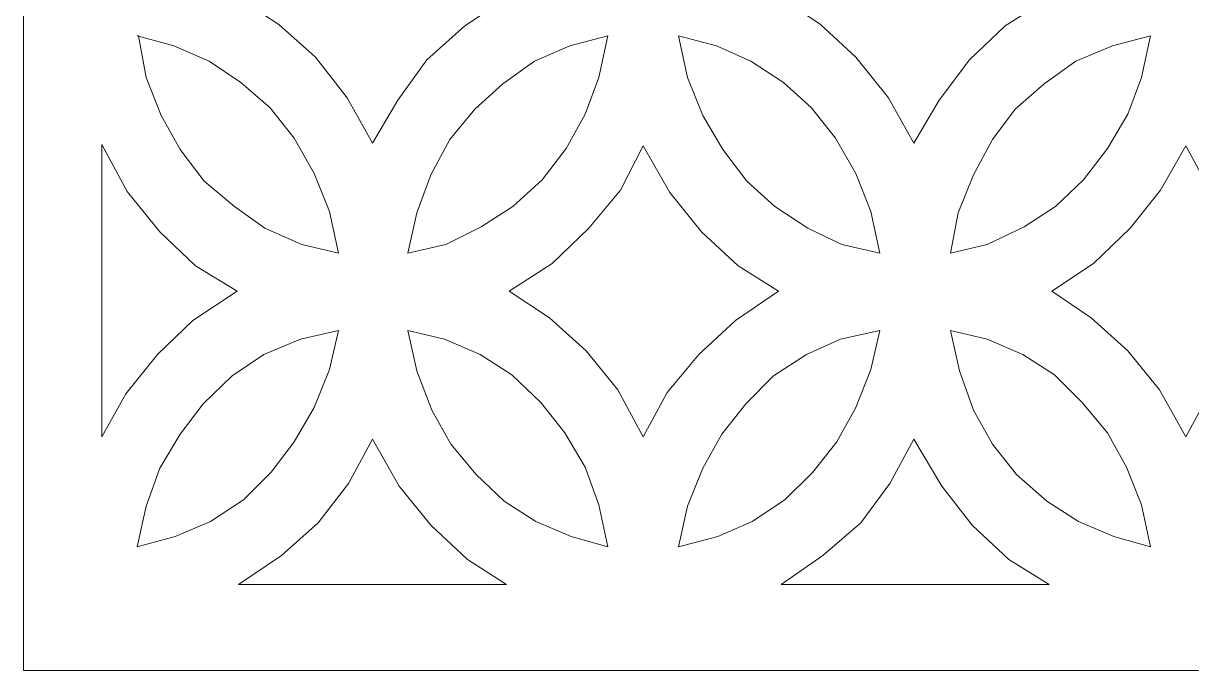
# Model space of a CAD drawing. Header units: centimetres. Extents: x -8.5 to 3.4, y -9.6 to 14.
# Drawn here: x -8.51 to -2.57, y -9.64 to -6.35 of the extents above; entities that cross this region are included whole.
import ezdxf

# ---------------------------------------------------------------- set-up
doc = ezdxf.new("R2010")
doc.units = ezdxf.units.CM
doc.header["$MEASUREMENT"] = 0

msp = doc.modelspace()

# ---------------------------------------------------------------- linework, layer by layer
at = {"lineweight": 9}
for points, knots in [([(3.36269, -9.6414), (3.36269, -9.6414), (-8.50741, -9.6414), (-8.50741, -9.6414), (-8.50741, -9.6414), (-8.50741, -9.6414), (-8.50741, 1.6757), (-8.50741, 1.6757), (-8.50741, 1.6757), (-8.50741, 1.6757), (3.36912, 1.6757), (3.36912, 1.6757)], [0, 0, 0, 0, 0.25, 0.25, 0.25, 0.25, 0.5, 0.5, 0.5, 0.5, 1, 1, 1, 1]), ([(-6.05108, -6.22055), (-6.05108, -6.22055), (-6.26328, -6.36201), (-6.26328, -6.36201), (-6.26328, -6.36201), (-6.26328, -6.36201), (-6.45618, -6.53563), (-6.45618, -6.53563), (-6.45618, -6.53563), (-6.45618, -6.53563), (-6.60408, -6.74137), (-6.60408, -6.74137), (-6.60408, -6.74137), (-6.60408, -6.74137), (-6.73268, -6.96002), (-6.73268, -6.96002), (-6.73268, -6.96002), (-6.73268, -6.96002), (-6.86128, -6.72851), (-6.86128, -6.72851), (-6.86128, -6.72851), (-6.86128, -6.72851), (-7.02204, -6.52277), (-7.02204, -6.52277), (-7.02204, -6.52277), (-7.02204, -6.52277), (-7.20851, -6.35558), (-7.20851, -6.35558), (-7.20851, -6.35558), (-7.20851, -6.35558), (-7.41428, -6.22055), (-7.41428, -6.22055), (-7.41428, -6.22055), (-7.41428, -6.22055), (-7.19565, -6.07909), (-7.19565, -6.07909), (-7.19565, -6.07909), (-7.19565, -6.07909), (-7.00918, -5.90547), (-7.00918, -5.90547), (-7.00918, -5.90547), (-7.00918, -5.90547), (-6.85485, -5.6997), (-6.85485, -5.6997), (-6.85485, -5.6997), (-6.85485, -5.6997), (-6.73268, -5.48108), (-6.73268, -5.48108), (-6.73268, -5.48108), (-6.73268, -5.48108), (-6.59765, -5.71257), (-6.59765, -5.71257), (-6.59765, -5.71257), (-6.59765, -5.71257), (-6.43689, -5.91833), (-6.43689, -5.91833), (-6.43689, -5.91833), (-6.43689, -5.91833), (-6.25042, -6.08551), (-6.25042, -6.08551), (-6.25042, -6.08551), (-6.25042, -6.08551), (-6.05108, -6.22055), (-6.05108, -6.22055)], [0, 0, 0, 0, 0.0588235, 0.0588235, 0.0588235, 0.0588235, 0.1176471, 0.1176471, 0.1176471, 0.1176471, 0.1764706, 0.1764706, 0.1764706, 0.1764706, 0.2352941, 0.2352941, 0.2352941, 0.2352941, 0.2941176, 0.2941176, 0.2941176, 0.2941176, 0.3529412, 0.3529412, 0.3529412, 0.3529412, 0.4117647, 0.4117647, 0.4117647, 0.4117647, 0.4705882, 0.4705882, 0.4705882, 0.4705882, 0.5294118, 0.5294118, 0.5294118, 0.5294118, 0.5882353, 0.5882353, 0.5882353, 0.5882353, 0.6470588, 0.6470588, 0.6470588, 0.6470588, 0.7058824, 0.7058824, 0.7058824, 0.7058824, 0.7647059, 0.7647059, 0.7647059, 0.7647059, 0.8235294, 0.8235294, 0.8235294, 0.8235294, 0.8823529, 0.8823529, 0.8823529, 0.8823529, 1, 1, 1, 1]), ([(-3.29254, -6.22055), (-3.29254, -6.22055), (-3.51759, -6.36201), (-3.51759, -6.36201), (-3.51759, -6.36201), (-3.51759, -6.36201), (-3.69764, -6.53563), (-3.69764, -6.53563), (-3.69764, -6.53563), (-3.69764, -6.53563), (-3.85196, -6.74137), (-3.85196, -6.74137), (-3.85196, -6.74137), (-3.85196, -6.74137), (-3.98057, -6.96002), (-3.98057, -6.96002), (-3.98057, -6.96002), (-3.98057, -6.96002), (-4.10917, -6.72851), (-4.10917, -6.72851), (-4.10917, -6.72851), (-4.10917, -6.72851), (-4.27635, -6.52277), (-4.27635, -6.52277), (-4.27635, -6.52277), (-4.27635, -6.52277), (-4.4564, -6.35558), (-4.4564, -6.35558), (-4.4564, -6.35558), (-4.4564, -6.35558), (-4.65573, -6.22055), (-4.65573, -6.22055), (-4.65573, -6.22055), (-4.65573, -6.22055), (-4.44354, -6.07909), (-4.44354, -6.07909), (-4.44354, -6.07909), (-4.44354, -6.07909), (-4.25063, -5.90547), (-4.25063, -5.90547), (-4.25063, -5.90547), (-4.25063, -5.90547), (-4.10274, -5.6997), (-4.10274, -5.6997), (-4.10274, -5.6997), (-4.10274, -5.6997), (-3.98057, -5.48108), (-3.98057, -5.48108), (-3.98057, -5.48108), (-3.98057, -5.48108), (-3.8391, -5.71257), (-3.8391, -5.71257), (-3.8391, -5.71257), (-3.8391, -5.71257), (-3.68478, -5.91833), (-3.68478, -5.91833), (-3.68478, -5.91833), (-3.68478, -5.91833), (-3.50473, -6.08551), (-3.50473, -6.08551), (-3.50473, -6.08551), (-3.50473, -6.08551), (-3.29254, -6.22055), (-3.29254, -6.22055)], [0, 0, 0, 0, 0.0588235, 0.0588235, 0.0588235, 0.0588235, 0.1176471, 0.1176471, 0.1176471, 0.1176471, 0.1764706, 0.1764706, 0.1764706, 0.1764706, 0.2352941, 0.2352941, 0.2352941, 0.2352941, 0.2941176, 0.2941176, 0.2941176, 0.2941176, 0.3529412, 0.3529412, 0.3529412, 0.3529412, 0.4117647, 0.4117647, 0.4117647, 0.4117647, 0.4705882, 0.4705882, 0.4705882, 0.4705882, 0.5294118, 0.5294118, 0.5294118, 0.5294118, 0.5882353, 0.5882353, 0.5882353, 0.5882353, 0.6470588, 0.6470588, 0.6470588, 0.6470588, 0.7058824, 0.7058824, 0.7058824, 0.7058824, 0.7647059, 0.7647059, 0.7647059, 0.7647059, 0.8235294, 0.8235294, 0.8235294, 0.8235294, 0.8823529, 0.8823529, 0.8823529, 0.8823529, 1, 1, 1, 1]), ([(-7.92226, -6.41346), (-7.92226, -6.41346), (-7.88368, -6.62565), (-7.88368, -6.62565), (-7.88368, -6.62565), (-7.88368, -6.62565), (-7.80652, -6.81856), (-7.80652, -6.81856), (-7.80652, -6.81856), (-7.80652, -6.81856), (-7.71007, -6.99217), (-7.71007, -6.99217), (-7.71007, -6.99217), (-7.71007, -6.99217), (-7.58789, -7.15293), (-7.58789, -7.15293), (-7.58789, -7.15293), (-7.58789, -7.15293), (-7.43357, -7.28153), (-7.43357, -7.28153), (-7.43357, -7.28153), (-7.43357, -7.28153), (-7.27924, -7.39084), (-7.27924, -7.39084), (-7.27924, -7.39084), (-7.27924, -7.39084), (-7.09277, -7.47443), (-7.09277, -7.47443), (-7.09277, -7.47443), (-7.09277, -7.47443), (-6.9063, -7.51944), (-6.9063, -7.51944), (-6.9063, -7.51944), (-6.9063, -7.51944), (-6.95131, -7.30725), (-6.95131, -7.30725), (-6.95131, -7.30725), (-6.95131, -7.30725), (-7.02847, -7.11434), (-7.02847, -7.11434), (-7.02847, -7.11434), (-7.02847, -7.11434), (-7.13135, -6.9343), (-7.13135, -6.9343), (-7.13135, -6.9343), (-7.13135, -6.9343), (-7.25353, -6.77995), (-7.25353, -6.77995), (-7.25353, -6.77995), (-7.25353, -6.77995), (-7.40142, -6.65137), (-7.40142, -6.65137), (-7.40142, -6.65137), (-7.40142, -6.65137), (-7.56217, -6.54206), (-7.56217, -6.54206), (-7.56217, -6.54206), (-7.56217, -6.54206), (-7.74222, -6.4649), (-7.74222, -6.4649), (-7.74222, -6.4649), (-7.74222, -6.4649), (-7.92869, -6.41346), (-7.92869, -6.41346), (-7.92869, -6.41346), (-7.92869, -6.41346), (-7.92226, -6.41346), (-7.92226, -6.41346)], [0, 0, 0, 0, 0.0555556, 0.0555556, 0.0555556, 0.0555556, 0.1111111, 0.1111111, 0.1111111, 0.1111111, 0.1666667, 0.1666667, 0.1666667, 0.1666667, 0.2222222, 0.2222222, 0.2222222, 0.2222222, 0.2777778, 0.2777778, 0.2777778, 0.2777778, 0.3333333, 0.3333333, 0.3333333, 0.3333333, 0.3888889, 0.3888889, 0.3888889, 0.3888889, 0.4444444, 0.4444444, 0.4444444, 0.4444444, 0.5, 0.5, 0.5, 0.5, 0.5555556, 0.5555556, 0.5555556, 0.5555556, 0.6111111, 0.6111111, 0.6111111, 0.6111111, 0.6666667, 0.6666667, 0.6666667, 0.6666667, 0.7222222, 0.7222222, 0.7222222, 0.7222222, 0.7777778, 0.7777778, 0.7777778, 0.7777778, 0.8333333, 0.8333333, 0.8333333, 0.8333333, 0.8888889, 0.8888889, 0.8888889, 0.8888889, 1, 1, 1, 1]), ([(-5.53667, -6.41346), (-5.53667, -6.41346), (-5.72957, -6.4649), (-5.72957, -6.4649), (-5.72957, -6.4649), (-5.72957, -6.4649), (-5.90962, -6.54206), (-5.90962, -6.54206), (-5.90962, -6.54206), (-5.90962, -6.54206), (-6.07037, -6.6578), (-6.07037, -6.6578), (-6.07037, -6.6578), (-6.07037, -6.6578), (-6.21184, -6.78641), (-6.21184, -6.78641), (-6.21184, -6.78641), (-6.21184, -6.78641), (-6.34044, -6.94073), (-6.34044, -6.94073), (-6.34044, -6.94073), (-6.34044, -6.94073), (-6.43689, -7.12077), (-6.43689, -7.12077), (-6.43689, -7.12077), (-6.43689, -7.12077), (-6.50762, -7.31368), (-6.50762, -7.31368), (-6.50762, -7.31368), (-6.50762, -7.31368), (-6.55264, -7.51944), (-6.55264, -7.51944), (-6.55264, -7.51944), (-6.55264, -7.51944), (-6.35973, -7.47443), (-6.35973, -7.47443), (-6.35973, -7.47443), (-6.35973, -7.47443), (-6.17969, -7.38441), (-6.17969, -7.38441), (-6.17969, -7.38441), (-6.17969, -7.38441), (-6.01893, -7.28153), (-6.01893, -7.28153), (-6.01893, -7.28153), (-6.01893, -7.28153), (-5.87104, -7.14649), (-5.87104, -7.14649), (-5.87104, -7.14649), (-5.87104, -7.14649), (-5.74886, -6.98574), (-5.74886, -6.98574), (-5.74886, -6.98574), (-5.74886, -6.98574), (-5.65241, -6.81212), (-5.65241, -6.81212), (-5.65241, -6.81212), (-5.65241, -6.81212), (-5.58168, -6.62565), (-5.58168, -6.62565), (-5.58168, -6.62565), (-5.58168, -6.62565), (-5.53667, -6.41346), (-5.53667, -6.41346)], [0, 0, 0, 0, 0.0588235, 0.0588235, 0.0588235, 0.0588235, 0.1176471, 0.1176471, 0.1176471, 0.1176471, 0.1764706, 0.1764706, 0.1764706, 0.1764706, 0.2352941, 0.2352941, 0.2352941, 0.2352941, 0.2941176, 0.2941176, 0.2941176, 0.2941176, 0.3529412, 0.3529412, 0.3529412, 0.3529412, 0.4117647, 0.4117647, 0.4117647, 0.4117647, 0.4705882, 0.4705882, 0.4705882, 0.4705882, 0.5294118, 0.5294118, 0.5294118, 0.5294118, 0.5882353, 0.5882353, 0.5882353, 0.5882353, 0.6470588, 0.6470588, 0.6470588, 0.6470588, 0.7058824, 0.7058824, 0.7058824, 0.7058824, 0.7647059, 0.7647059, 0.7647059, 0.7647059, 0.8235294, 0.8235294, 0.8235294, 0.8235294, 0.8823529, 0.8823529, 0.8823529, 0.8823529, 1, 1, 1, 1]), ([(-5.17658, -6.41346), (-5.17658, -6.41346), (-5.13157, -6.62565), (-5.13157, -6.62565), (-5.13157, -6.62565), (-5.13157, -6.62565), (-5.05441, -6.81856), (-5.05441, -6.81856), (-5.05441, -6.81856), (-5.05441, -6.81856), (-4.95152, -6.99217), (-4.95152, -6.99217), (-4.95152, -6.99217), (-4.95152, -6.99217), (-4.82935, -7.15293), (-4.82935, -7.15293), (-4.82935, -7.15293), (-4.82935, -7.15293), (-4.68789, -7.28153), (-4.68789, -7.28153), (-4.68789, -7.28153), (-4.68789, -7.28153), (-4.5207, -7.39084), (-4.5207, -7.39084), (-4.5207, -7.39084), (-4.5207, -7.39084), (-4.34709, -7.47443), (-4.34709, -7.47443), (-4.34709, -7.47443), (-4.34709, -7.47443), (-4.15418, -7.51944), (-4.15418, -7.51944), (-4.15418, -7.51944), (-4.15418, -7.51944), (-4.19919, -7.30725), (-4.19919, -7.30725), (-4.19919, -7.30725), (-4.19919, -7.30725), (-4.27635, -7.11434), (-4.27635, -7.11434), (-4.27635, -7.11434), (-4.27635, -7.11434), (-4.37924, -6.9343), (-4.37924, -6.9343), (-4.37924, -6.9343), (-4.37924, -6.9343), (-4.50141, -6.77995), (-4.50141, -6.77995), (-4.50141, -6.77995), (-4.50141, -6.77995), (-4.64287, -6.65137), (-4.64287, -6.65137), (-4.64287, -6.65137), (-4.64287, -6.65137), (-4.81006, -6.54206), (-4.81006, -6.54206), (-4.81006, -6.54206), (-4.81006, -6.54206), (-4.98367, -6.4649), (-4.98367, -6.4649), (-4.98367, -6.4649), (-4.98367, -6.4649), (-5.17658, -6.41346), (-5.17658, -6.41346)], [0, 0, 0, 0, 0.0588235, 0.0588235, 0.0588235, 0.0588235, 0.1176471, 0.1176471, 0.1176471, 0.1176471, 0.1764706, 0.1764706, 0.1764706, 0.1764706, 0.2352941, 0.2352941, 0.2352941, 0.2352941, 0.2941176, 0.2941176, 0.2941176, 0.2941176, 0.3529412, 0.3529412, 0.3529412, 0.3529412, 0.4117647, 0.4117647, 0.4117647, 0.4117647, 0.4705882, 0.4705882, 0.4705882, 0.4705882, 0.5294118, 0.5294118, 0.5294118, 0.5294118, 0.5882353, 0.5882353, 0.5882353, 0.5882353, 0.6470588, 0.6470588, 0.6470588, 0.6470588, 0.7058824, 0.7058824, 0.7058824, 0.7058824, 0.7647059, 0.7647059, 0.7647059, 0.7647059, 0.8235294, 0.8235294, 0.8235294, 0.8235294, 0.8823529, 0.8823529, 0.8823529, 0.8823529, 1, 1, 1, 1]), ([(-2.77812, -6.41346), (-2.77812, -6.41346), (-2.97103, -6.4649), (-2.97103, -6.4649), (-2.97103, -6.4649), (-2.97103, -6.4649), (-3.15751, -6.54206), (-3.15751, -6.54206), (-3.15751, -6.54206), (-3.15751, -6.54206), (-3.31826, -6.6578), (-3.31826, -6.6578), (-3.31826, -6.6578), (-3.31826, -6.6578), (-3.46615, -6.78641), (-3.46615, -6.78641), (-3.46615, -6.78641), (-3.46615, -6.78641), (-3.5819, -6.94073), (-3.5819, -6.94073), (-3.5819, -6.94073), (-3.5819, -6.94073), (-3.67835, -7.12077), (-3.67835, -7.12077), (-3.67835, -7.12077), (-3.67835, -7.12077), (-3.75551, -7.31368), (-3.75551, -7.31368), (-3.75551, -7.31368), (-3.75551, -7.31368), (-3.79409, -7.51944), (-3.79409, -7.51944), (-3.79409, -7.51944), (-3.79409, -7.51944), (-3.60762, -7.47443), (-3.60762, -7.47443), (-3.60762, -7.47443), (-3.60762, -7.47443), (-3.42114, -7.38441), (-3.42114, -7.38441), (-3.42114, -7.38441), (-3.42114, -7.38441), (-3.26039, -7.28153), (-3.26039, -7.28153), (-3.26039, -7.28153), (-3.26039, -7.28153), (-3.11892, -7.14649), (-3.11892, -7.14649), (-3.11892, -7.14649), (-3.11892, -7.14649), (-2.99675, -6.98574), (-2.99675, -6.98574), (-2.99675, -6.98574), (-2.99675, -6.98574), (-2.89387, -6.81212), (-2.89387, -6.81212), (-2.89387, -6.81212), (-2.89387, -6.81212), (-2.82314, -6.62565), (-2.82314, -6.62565), (-2.82314, -6.62565), (-2.82314, -6.62565), (-2.77812, -6.41346), (-2.77812, -6.41346)], [0, 0, 0, 0, 0.0588235, 0.0588235, 0.0588235, 0.0588235, 0.1176471, 0.1176471, 0.1176471, 0.1176471, 0.1764706, 0.1764706, 0.1764706, 0.1764706, 0.2352941, 0.2352941, 0.2352941, 0.2352941, 0.2941176, 0.2941176, 0.2941176, 0.2941176, 0.3529412, 0.3529412, 0.3529412, 0.3529412, 0.4117647, 0.4117647, 0.4117647, 0.4117647, 0.4705882, 0.4705882, 0.4705882, 0.4705882, 0.5294118, 0.5294118, 0.5294118, 0.5294118, 0.5882353, 0.5882353, 0.5882353, 0.5882353, 0.6470588, 0.6470588, 0.6470588, 0.6470588, 0.7058824, 0.7058824, 0.7058824, 0.7058824, 0.7647059, 0.7647059, 0.7647059, 0.7647059, 0.8235294, 0.8235294, 0.8235294, 0.8235294, 0.8823529, 0.8823529, 0.8823529, 0.8823529, 1, 1, 1, 1]), ([(-8.10874, -6.96645), (-8.10874, -6.96645), (-7.98014, -7.20437), (-7.98014, -7.20437), (-7.98014, -7.20437), (-7.98014, -7.20437), (-7.81295, -7.41013), (-7.81295, -7.41013), (-7.81295, -7.41013), (-7.81295, -7.41013), (-7.6329, -7.58372), (-7.6329, -7.58372), (-7.6329, -7.58372), (-7.6329, -7.58372), (-7.42071, -7.71235), (-7.42071, -7.71235), (-7.42071, -7.71235), (-7.42071, -7.71235), (-7.64576, -7.86024), (-7.64576, -7.86024), (-7.64576, -7.86024), (-7.64576, -7.86024), (-7.82581, -8.03386), (-7.82581, -8.03386), (-7.82581, -8.03386), (-7.82581, -8.03386), (-7.98656, -8.23319), (-7.98656, -8.23319), (-7.98656, -8.23319), (-7.98656, -8.23319), (-8.10874, -8.45182), (-8.10874, -8.45182), (-8.10874, -8.45182), (-8.10874, -8.45182), (-8.10874, -6.96645), (-8.10874, -6.96645)], [0, 0, 0, 0, 0.1, 0.1, 0.1, 0.1, 0.2, 0.2, 0.2, 0.2, 0.3, 0.3, 0.3, 0.3, 0.4, 0.4, 0.4, 0.4, 0.5, 0.5, 0.5, 0.5, 0.6, 0.6, 0.6, 0.6, 0.7, 0.7, 0.7, 0.7, 0.8, 0.8, 0.8, 0.8, 1, 1, 1, 1]), ([(-5.35663, -6.97288), (-5.35663, -6.97288), (-5.22159, -7.2108), (-5.22159, -7.2108), (-5.22159, -7.2108), (-5.22159, -7.2108), (-5.06083, -7.41013), (-5.06083, -7.41013), (-5.06083, -7.41013), (-5.06083, -7.41013), (-4.87436, -7.58372), (-4.87436, -7.58372), (-4.87436, -7.58372), (-4.87436, -7.58372), (-4.6686, -7.71235), (-4.6686, -7.71235), (-4.6686, -7.71235), (-4.6686, -7.71235), (-4.88722, -7.86024), (-4.88722, -7.86024), (-4.88722, -7.86024), (-4.88722, -7.86024), (-5.0737, -8.03386), (-5.0737, -8.03386), (-5.0737, -8.03386), (-5.0737, -8.03386), (-5.23445, -8.22676), (-5.23445, -8.22676), (-5.23445, -8.22676), (-5.23445, -8.22676), (-5.35663, -8.45182), (-5.35663, -8.45182), (-5.35663, -8.45182), (-5.35663, -8.45182), (-5.48523, -8.2139), (-5.48523, -8.2139), (-5.48523, -8.2139), (-5.48523, -8.2139), (-5.64598, -8.01457), (-5.64598, -8.01457), (-5.64598, -8.01457), (-5.64598, -8.01457), (-5.83246, -7.84738), (-5.83246, -7.84738), (-5.83246, -7.84738), (-5.83246, -7.84738), (-6.03822, -7.71235), (-6.03822, -7.71235), (-6.03822, -7.71235), (-6.03822, -7.71235), (-5.81959, -7.57086), (-5.81959, -7.57086), (-5.81959, -7.57086), (-5.81959, -7.57086), (-5.63312, -7.39084), (-5.63312, -7.39084), (-5.63312, -7.39084), (-5.63312, -7.39084), (-5.47237, -7.19793), (-5.47237, -7.19793), (-5.47237, -7.19793), (-5.47237, -7.19793), (-5.35663, -6.97288), (-5.35663, -6.97288)], [0, 0, 0, 0, 0.0588235, 0.0588235, 0.0588235, 0.0588235, 0.1176471, 0.1176471, 0.1176471, 0.1176471, 0.1764706, 0.1764706, 0.1764706, 0.1764706, 0.2352941, 0.2352941, 0.2352941, 0.2352941, 0.2941176, 0.2941176, 0.2941176, 0.2941176, 0.3529412, 0.3529412, 0.3529412, 0.3529412, 0.4117647, 0.4117647, 0.4117647, 0.4117647, 0.4705882, 0.4705882, 0.4705882, 0.4705882, 0.5294118, 0.5294118, 0.5294118, 0.5294118, 0.5882353, 0.5882353, 0.5882353, 0.5882353, 0.6470588, 0.6470588, 0.6470588, 0.6470588, 0.7058824, 0.7058824, 0.7058824, 0.7058824, 0.7647059, 0.7647059, 0.7647059, 0.7647059, 0.8235294, 0.8235294, 0.8235294, 0.8235294, 0.8823529, 0.8823529, 0.8823529, 0.8823529, 1, 1, 1, 1]), ([(-2.59808, -6.97288), (-2.59808, -6.97288), (-2.46948, -7.2108), (-2.46948, -7.2108), (-2.46948, -7.2108), (-2.46948, -7.2108), (-2.30872, -7.41013), (-2.30872, -7.41013), (-2.30872, -7.41013), (-2.30872, -7.41013), (-2.12225, -7.58372), (-2.12225, -7.58372), (-2.12225, -7.58372), (-2.12225, -7.58372), (-1.92291, -7.71235), (-1.92291, -7.71235), (-1.92291, -7.71235), (-1.92291, -7.71235), (-2.13511, -7.86024), (-2.13511, -7.86024), (-2.13511, -7.86024), (-2.13511, -7.86024), (-2.32158, -8.03386), (-2.32158, -8.03386), (-2.32158, -8.03386), (-2.32158, -8.03386), (-2.47591, -8.22676), (-2.47591, -8.22676), (-2.47591, -8.22676), (-2.47591, -8.22676), (-2.59808, -8.45182), (-2.59808, -8.45182), (-2.59808, -8.45182), (-2.59808, -8.45182), (-2.73311, -8.2139), (-2.73311, -8.2139), (-2.73311, -8.2139), (-2.73311, -8.2139), (-2.89387, -8.01457), (-2.89387, -8.01457), (-2.89387, -8.01457), (-2.89387, -8.01457), (-3.08034, -7.84738), (-3.08034, -7.84738), (-3.08034, -7.84738), (-3.08034, -7.84738), (-3.27968, -7.71235), (-3.27968, -7.71235), (-3.27968, -7.71235), (-3.27968, -7.71235), (-3.06748, -7.57086), (-3.06748, -7.57086), (-3.06748, -7.57086), (-3.06748, -7.57086), (-2.88101, -7.39084), (-2.88101, -7.39084), (-2.88101, -7.39084), (-2.88101, -7.39084), (-2.72668, -7.19793), (-2.72668, -7.19793), (-2.72668, -7.19793), (-2.72668, -7.19793), (-2.59808, -6.97288), (-2.59808, -6.97288)], [0, 0, 0, 0, 0.0588235, 0.0588235, 0.0588235, 0.0588235, 0.1176471, 0.1176471, 0.1176471, 0.1176471, 0.1764706, 0.1764706, 0.1764706, 0.1764706, 0.2352941, 0.2352941, 0.2352941, 0.2352941, 0.2941176, 0.2941176, 0.2941176, 0.2941176, 0.3529412, 0.3529412, 0.3529412, 0.3529412, 0.4117647, 0.4117647, 0.4117647, 0.4117647, 0.4705882, 0.4705882, 0.4705882, 0.4705882, 0.5294118, 0.5294118, 0.5294118, 0.5294118, 0.5882353, 0.5882353, 0.5882353, 0.5882353, 0.6470588, 0.6470588, 0.6470588, 0.6470588, 0.7058824, 0.7058824, 0.7058824, 0.7058824, 0.7647059, 0.7647059, 0.7647059, 0.7647059, 0.8235294, 0.8235294, 0.8235294, 0.8235294, 0.8823529, 0.8823529, 0.8823529, 0.8823529, 1, 1, 1, 1]), ([(-6.9063, -7.91169), (-6.9063, -7.91169), (-7.0992, -7.9567), (-7.0992, -7.9567), (-7.0992, -7.9567), (-7.0992, -7.9567), (-7.28568, -8.03386), (-7.28568, -8.03386), (-7.28568, -8.03386), (-7.28568, -8.03386), (-7.44643, -8.14317), (-7.44643, -8.14317), (-7.44643, -8.14317), (-7.44643, -8.14317), (-7.59432, -8.28463), (-7.59432, -8.28463), (-7.59432, -8.28463), (-7.59432, -8.28463), (-7.71007, -8.43896), (-7.71007, -8.43896), (-7.71007, -8.43896), (-7.71007, -8.43896), (-7.81295, -8.61257), (-7.81295, -8.61257), (-7.81295, -8.61257), (-7.81295, -8.61257), (-7.88368, -8.80545), (-7.88368, -8.80545), (-7.88368, -8.80545), (-7.88368, -8.80545), (-7.92869, -9.01124), (-7.92869, -9.01124), (-7.92869, -9.01124), (-7.92869, -9.01124), (-7.73579, -8.9598), (-7.73579, -8.9598), (-7.73579, -8.9598), (-7.73579, -8.9598), (-7.55574, -8.88264), (-7.55574, -8.88264), (-7.55574, -8.88264), (-7.55574, -8.88264), (-7.38856, -8.77333), (-7.38856, -8.77333), (-7.38856, -8.77333), (-7.38856, -8.77333), (-7.24709, -8.63187), (-7.24709, -8.63187), (-7.24709, -8.63187), (-7.24709, -8.63187), (-7.13135, -8.47754), (-7.13135, -8.47754), (-7.13135, -8.47754), (-7.13135, -8.47754), (-7.02847, -8.30392), (-7.02847, -8.30392), (-7.02847, -8.30392), (-7.02847, -8.30392), (-6.95131, -8.11102), (-6.95131, -8.11102), (-6.95131, -8.11102), (-6.95131, -8.11102), (-6.9063, -7.91169), (-6.9063, -7.91169)], [0, 0, 0, 0, 0.0588235, 0.0588235, 0.0588235, 0.0588235, 0.1176471, 0.1176471, 0.1176471, 0.1176471, 0.1764706, 0.1764706, 0.1764706, 0.1764706, 0.2352941, 0.2352941, 0.2352941, 0.2352941, 0.2941176, 0.2941176, 0.2941176, 0.2941176, 0.3529412, 0.3529412, 0.3529412, 0.3529412, 0.4117647, 0.4117647, 0.4117647, 0.4117647, 0.4705882, 0.4705882, 0.4705882, 0.4705882, 0.5294118, 0.5294118, 0.5294118, 0.5294118, 0.5882353, 0.5882353, 0.5882353, 0.5882353, 0.6470588, 0.6470588, 0.6470588, 0.6470588, 0.7058824, 0.7058824, 0.7058824, 0.7058824, 0.7647059, 0.7647059, 0.7647059, 0.7647059, 0.8235294, 0.8235294, 0.8235294, 0.8235294, 0.8823529, 0.8823529, 0.8823529, 0.8823529, 1, 1, 1, 1]), ([(-6.55264, -7.91169), (-6.55264, -7.91169), (-6.50762, -8.11745), (-6.50762, -8.11745), (-6.50762, -8.11745), (-6.50762, -8.11745), (-6.43046, -8.31679), (-6.43046, -8.31679), (-6.43046, -8.31679), (-6.43046, -8.31679), (-6.33401, -8.4904), (-6.33401, -8.4904), (-6.33401, -8.4904), (-6.33401, -8.4904), (-6.20541, -8.64472), (-6.20541, -8.64472), (-6.20541, -8.64472), (-6.20541, -8.64472), (-6.06394, -8.77973), (-6.06394, -8.77973), (-6.06394, -8.77973), (-6.06394, -8.77973), (-5.90319, -8.88264), (-5.90319, -8.88264), (-5.90319, -8.88264), (-5.90319, -8.88264), (-5.72315, -8.9598), (-5.72315, -8.9598), (-5.72315, -8.9598), (-5.72315, -8.9598), (-5.53667, -9.01124), (-5.53667, -9.01124), (-5.53667, -9.01124), (-5.53667, -9.01124), (-5.58168, -8.79905), (-5.58168, -8.79905), (-5.58168, -8.79905), (-5.58168, -8.79905), (-5.65241, -8.60614), (-5.65241, -8.60614), (-5.65241, -8.60614), (-5.65241, -8.60614), (-5.75529, -8.43253), (-5.75529, -8.43253), (-5.75529, -8.43253), (-5.75529, -8.43253), (-5.87747, -8.27821), (-5.87747, -8.27821), (-5.87747, -8.27821), (-5.87747, -8.27821), (-6.02536, -8.13674), (-6.02536, -8.13674), (-6.02536, -8.13674), (-6.02536, -8.13674), (-6.18612, -8.03386), (-6.18612, -8.03386), (-6.18612, -8.03386), (-6.18612, -8.03386), (-6.36616, -7.9567), (-6.36616, -7.9567), (-6.36616, -7.9567), (-6.36616, -7.9567), (-6.55264, -7.91169), (-6.55264, -7.91169)], [0, 0, 0, 0, 0.0588235, 0.0588235, 0.0588235, 0.0588235, 0.1176471, 0.1176471, 0.1176471, 0.1176471, 0.1764706, 0.1764706, 0.1764706, 0.1764706, 0.2352941, 0.2352941, 0.2352941, 0.2352941, 0.2941176, 0.2941176, 0.2941176, 0.2941176, 0.3529412, 0.3529412, 0.3529412, 0.3529412, 0.4117647, 0.4117647, 0.4117647, 0.4117647, 0.4705882, 0.4705882, 0.4705882, 0.4705882, 0.5294118, 0.5294118, 0.5294118, 0.5294118, 0.5882353, 0.5882353, 0.5882353, 0.5882353, 0.6470588, 0.6470588, 0.6470588, 0.6470588, 0.7058824, 0.7058824, 0.7058824, 0.7058824, 0.7647059, 0.7647059, 0.7647059, 0.7647059, 0.8235294, 0.8235294, 0.8235294, 0.8235294, 0.8823529, 0.8823529, 0.8823529, 0.8823529, 1, 1, 1, 1]), ([(-4.15418, -7.91169), (-4.15418, -7.91169), (-4.35352, -7.9567), (-4.35352, -7.9567), (-4.35352, -7.9567), (-4.35352, -7.9567), (-4.52713, -8.03386), (-4.52713, -8.03386), (-4.52713, -8.03386), (-4.52713, -8.03386), (-4.69431, -8.14317), (-4.69431, -8.14317), (-4.69431, -8.14317), (-4.69431, -8.14317), (-4.83578, -8.28463), (-4.83578, -8.28463), (-4.83578, -8.28463), (-4.83578, -8.28463), (-4.95795, -8.43896), (-4.95795, -8.43896), (-4.95795, -8.43896), (-4.95795, -8.43896), (-5.05441, -8.61257), (-5.05441, -8.61257), (-5.05441, -8.61257), (-5.05441, -8.61257), (-5.13157, -8.80545), (-5.13157, -8.80545), (-5.13157, -8.80545), (-5.13157, -8.80545), (-5.17658, -9.01124), (-5.17658, -9.01124), (-5.17658, -9.01124), (-5.17658, -9.01124), (-4.97724, -8.9598), (-4.97724, -8.9598), (-4.97724, -8.9598), (-4.97724, -8.9598), (-4.80363, -8.88264), (-4.80363, -8.88264), (-4.80363, -8.88264), (-4.80363, -8.88264), (-4.63645, -8.77333), (-4.63645, -8.77333), (-4.63645, -8.77333), (-4.63645, -8.77333), (-4.49498, -8.63187), (-4.49498, -8.63187), (-4.49498, -8.63187), (-4.49498, -8.63187), (-4.37281, -8.47754), (-4.37281, -8.47754), (-4.37281, -8.47754), (-4.37281, -8.47754), (-4.27635, -8.30392), (-4.27635, -8.30392), (-4.27635, -8.30392), (-4.27635, -8.30392), (-4.19919, -8.11102), (-4.19919, -8.11102), (-4.19919, -8.11102), (-4.19919, -8.11102), (-4.15418, -7.91169), (-4.15418, -7.91169)], [0, 0, 0, 0, 0.0588235, 0.0588235, 0.0588235, 0.0588235, 0.1176471, 0.1176471, 0.1176471, 0.1176471, 0.1764706, 0.1764706, 0.1764706, 0.1764706, 0.2352941, 0.2352941, 0.2352941, 0.2352941, 0.2941176, 0.2941176, 0.2941176, 0.2941176, 0.3529412, 0.3529412, 0.3529412, 0.3529412, 0.4117647, 0.4117647, 0.4117647, 0.4117647, 0.4705882, 0.4705882, 0.4705882, 0.4705882, 0.5294118, 0.5294118, 0.5294118, 0.5294118, 0.5882353, 0.5882353, 0.5882353, 0.5882353, 0.6470588, 0.6470588, 0.6470588, 0.6470588, 0.7058824, 0.7058824, 0.7058824, 0.7058824, 0.7647059, 0.7647059, 0.7647059, 0.7647059, 0.8235294, 0.8235294, 0.8235294, 0.8235294, 0.8823529, 0.8823529, 0.8823529, 0.8823529, 1, 1, 1, 1]), ([(-3.79409, -7.91169), (-3.79409, -7.91169), (-3.74908, -8.11745), (-3.74908, -8.11745), (-3.74908, -8.11745), (-3.74908, -8.11745), (-3.67835, -8.31679), (-3.67835, -8.31679), (-3.67835, -8.31679), (-3.67835, -8.31679), (-3.5819, -8.4904), (-3.5819, -8.4904), (-3.5819, -8.4904), (-3.5819, -8.4904), (-3.45972, -8.64472), (-3.45972, -8.64472), (-3.45972, -8.64472), (-3.45972, -8.64472), (-3.3054, -8.77973), (-3.3054, -8.77973), (-3.3054, -8.77973), (-3.3054, -8.77973), (-3.14464, -8.88264), (-3.14464, -8.88264), (-3.14464, -8.88264), (-3.14464, -8.88264), (-2.9646, -8.9598), (-2.9646, -8.9598), (-2.9646, -8.9598), (-2.9646, -8.9598), (-2.77812, -9.01124), (-2.77812, -9.01124), (-2.77812, -9.01124), (-2.77812, -9.01124), (-2.82314, -8.79905), (-2.82314, -8.79905), (-2.82314, -8.79905), (-2.82314, -8.79905), (-2.9003, -8.60614), (-2.9003, -8.60614), (-2.9003, -8.60614), (-2.9003, -8.60614), (-2.99675, -8.43253), (-2.99675, -8.43253), (-2.99675, -8.43253), (-2.99675, -8.43253), (-3.12535, -8.27821), (-3.12535, -8.27821), (-3.12535, -8.27821), (-3.12535, -8.27821), (-3.26682, -8.13674), (-3.26682, -8.13674), (-3.26682, -8.13674), (-3.26682, -8.13674), (-3.42757, -8.03386), (-3.42757, -8.03386), (-3.42757, -8.03386), (-3.42757, -8.03386), (-3.60762, -7.9567), (-3.60762, -7.9567), (-3.60762, -7.9567), (-3.60762, -7.9567), (-3.79409, -7.91169), (-3.79409, -7.91169)], [0, 0, 0, 0, 0.0588235, 0.0588235, 0.0588235, 0.0588235, 0.1176471, 0.1176471, 0.1176471, 0.1176471, 0.1764706, 0.1764706, 0.1764706, 0.1764706, 0.2352941, 0.2352941, 0.2352941, 0.2352941, 0.2941176, 0.2941176, 0.2941176, 0.2941176, 0.3529412, 0.3529412, 0.3529412, 0.3529412, 0.4117647, 0.4117647, 0.4117647, 0.4117647, 0.4705882, 0.4705882, 0.4705882, 0.4705882, 0.5294118, 0.5294118, 0.5294118, 0.5294118, 0.5882353, 0.5882353, 0.5882353, 0.5882353, 0.6470588, 0.6470588, 0.6470588, 0.6470588, 0.7058824, 0.7058824, 0.7058824, 0.7058824, 0.7647059, 0.7647059, 0.7647059, 0.7647059, 0.8235294, 0.8235294, 0.8235294, 0.8235294, 0.8823529, 0.8823529, 0.8823529, 0.8823529, 1, 1, 1, 1]), ([(-7.41428, -9.20415), (-7.41428, -9.20415), (-7.19565, -9.05626), (-7.19565, -9.05626), (-7.19565, -9.05626), (-7.19565, -9.05626), (-7.00918, -8.88907), (-7.00918, -8.88907), (-7.00918, -8.88907), (-7.00918, -8.88907), (-6.85485, -8.68974), (-6.85485, -8.68974), (-6.85485, -8.68974), (-6.85485, -8.68974), (-6.73268, -8.46468), (-6.73268, -8.46468), (-6.73268, -8.46468), (-6.73268, -8.46468), (-6.59765, -8.7026), (-6.59765, -8.7026), (-6.59765, -8.7026), (-6.59765, -8.7026), (-6.43689, -8.90193), (-6.43689, -8.90193), (-6.43689, -8.90193), (-6.43689, -8.90193), (-6.25042, -9.07555), (-6.25042, -9.07555), (-6.25042, -9.07555), (-6.25042, -9.07555), (-6.05108, -9.20415), (-6.05108, -9.20415), (-6.05108, -9.20415), (-6.05108, -9.20415), (-7.41428, -9.20415), (-7.41428, -9.20415)], [0, 0, 0, 0, 0.1, 0.1, 0.1, 0.1, 0.2, 0.2, 0.2, 0.2, 0.3, 0.3, 0.3, 0.3, 0.4, 0.4, 0.4, 0.4, 0.5, 0.5, 0.5, 0.5, 0.6, 0.6, 0.6, 0.6, 0.7, 0.7, 0.7, 0.7, 0.8, 0.8, 0.8, 0.8, 1, 1, 1, 1]), ([(-4.65573, -9.20415), (-4.65573, -9.20415), (-4.44354, -9.05626), (-4.44354, -9.05626), (-4.44354, -9.05626), (-4.44354, -9.05626), (-4.25063, -8.88907), (-4.25063, -8.88907), (-4.25063, -8.88907), (-4.25063, -8.88907), (-4.10274, -8.68974), (-4.10274, -8.68974), (-4.10274, -8.68974), (-4.10274, -8.68974), (-3.98057, -8.46468), (-3.98057, -8.46468), (-3.98057, -8.46468), (-3.98057, -8.46468), (-3.8391, -8.7026), (-3.8391, -8.7026), (-3.8391, -8.7026), (-3.8391, -8.7026), (-3.68478, -8.90193), (-3.68478, -8.90193), (-3.68478, -8.90193), (-3.68478, -8.90193), (-3.4983, -9.07555), (-3.4983, -9.07555), (-3.4983, -9.07555), (-3.4983, -9.07555), (-3.29254, -9.20415), (-3.29254, -9.20415), (-3.29254, -9.20415), (-3.29254, -9.20415), (-4.65573, -9.20415), (-4.65573, -9.20415)], [0, 0, 0, 0, 0.1, 0.1, 0.1, 0.1, 0.2, 0.2, 0.2, 0.2, 0.3, 0.3, 0.3, 0.3, 0.4, 0.4, 0.4, 0.4, 0.5, 0.5, 0.5, 0.5, 0.6, 0.6, 0.6, 0.6, 0.7, 0.7, 0.7, 0.7, 0.8, 0.8, 0.8, 0.8, 1, 1, 1, 1])]:
    msp.add_open_spline(points, degree=3, knots=knots, dxfattribs=at)

doc.saveas('drawing.dxf')
